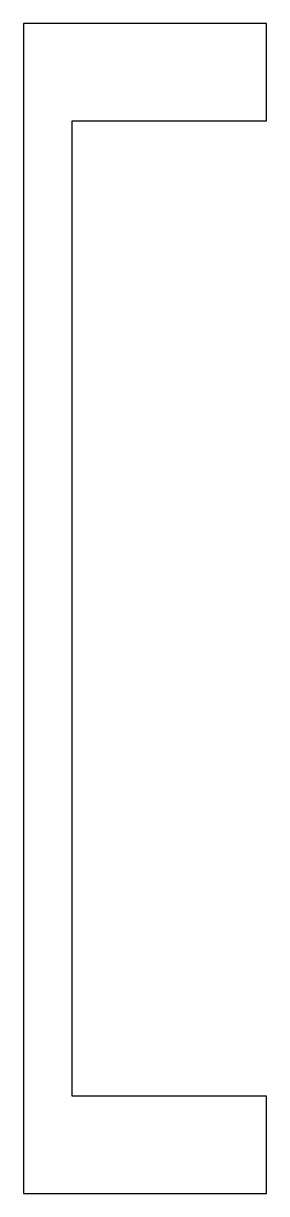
# Model space of a CAD drawing. Header units: metres. Extents: x 0 to 250, y 300 to 1500.
import ezdxf

# ---------------------------------------------------------------- set-up
doc = ezdxf.new("R2010")
doc.units = ezdxf.units.M

msp = doc.modelspace()

# ---------------------------------------------------------------- linework, layer by layer
at = {"layer": 'PARAMETRIX'}
for p, q in [((250, 1500), (0, 1500)), ((0, 1500), (0, 300)), ((250, 1400), (250, 1500)), ((50, 400), (50, 1400)), ((50, 1400), (250, 1400)), ((250, 400), (50, 400)), ((250, 300), (250, 400)), ((0, 300), (250, 300))]:
    msp.add_line(p, q, dxfattribs=at)

doc.saveas('drawing.dxf')
